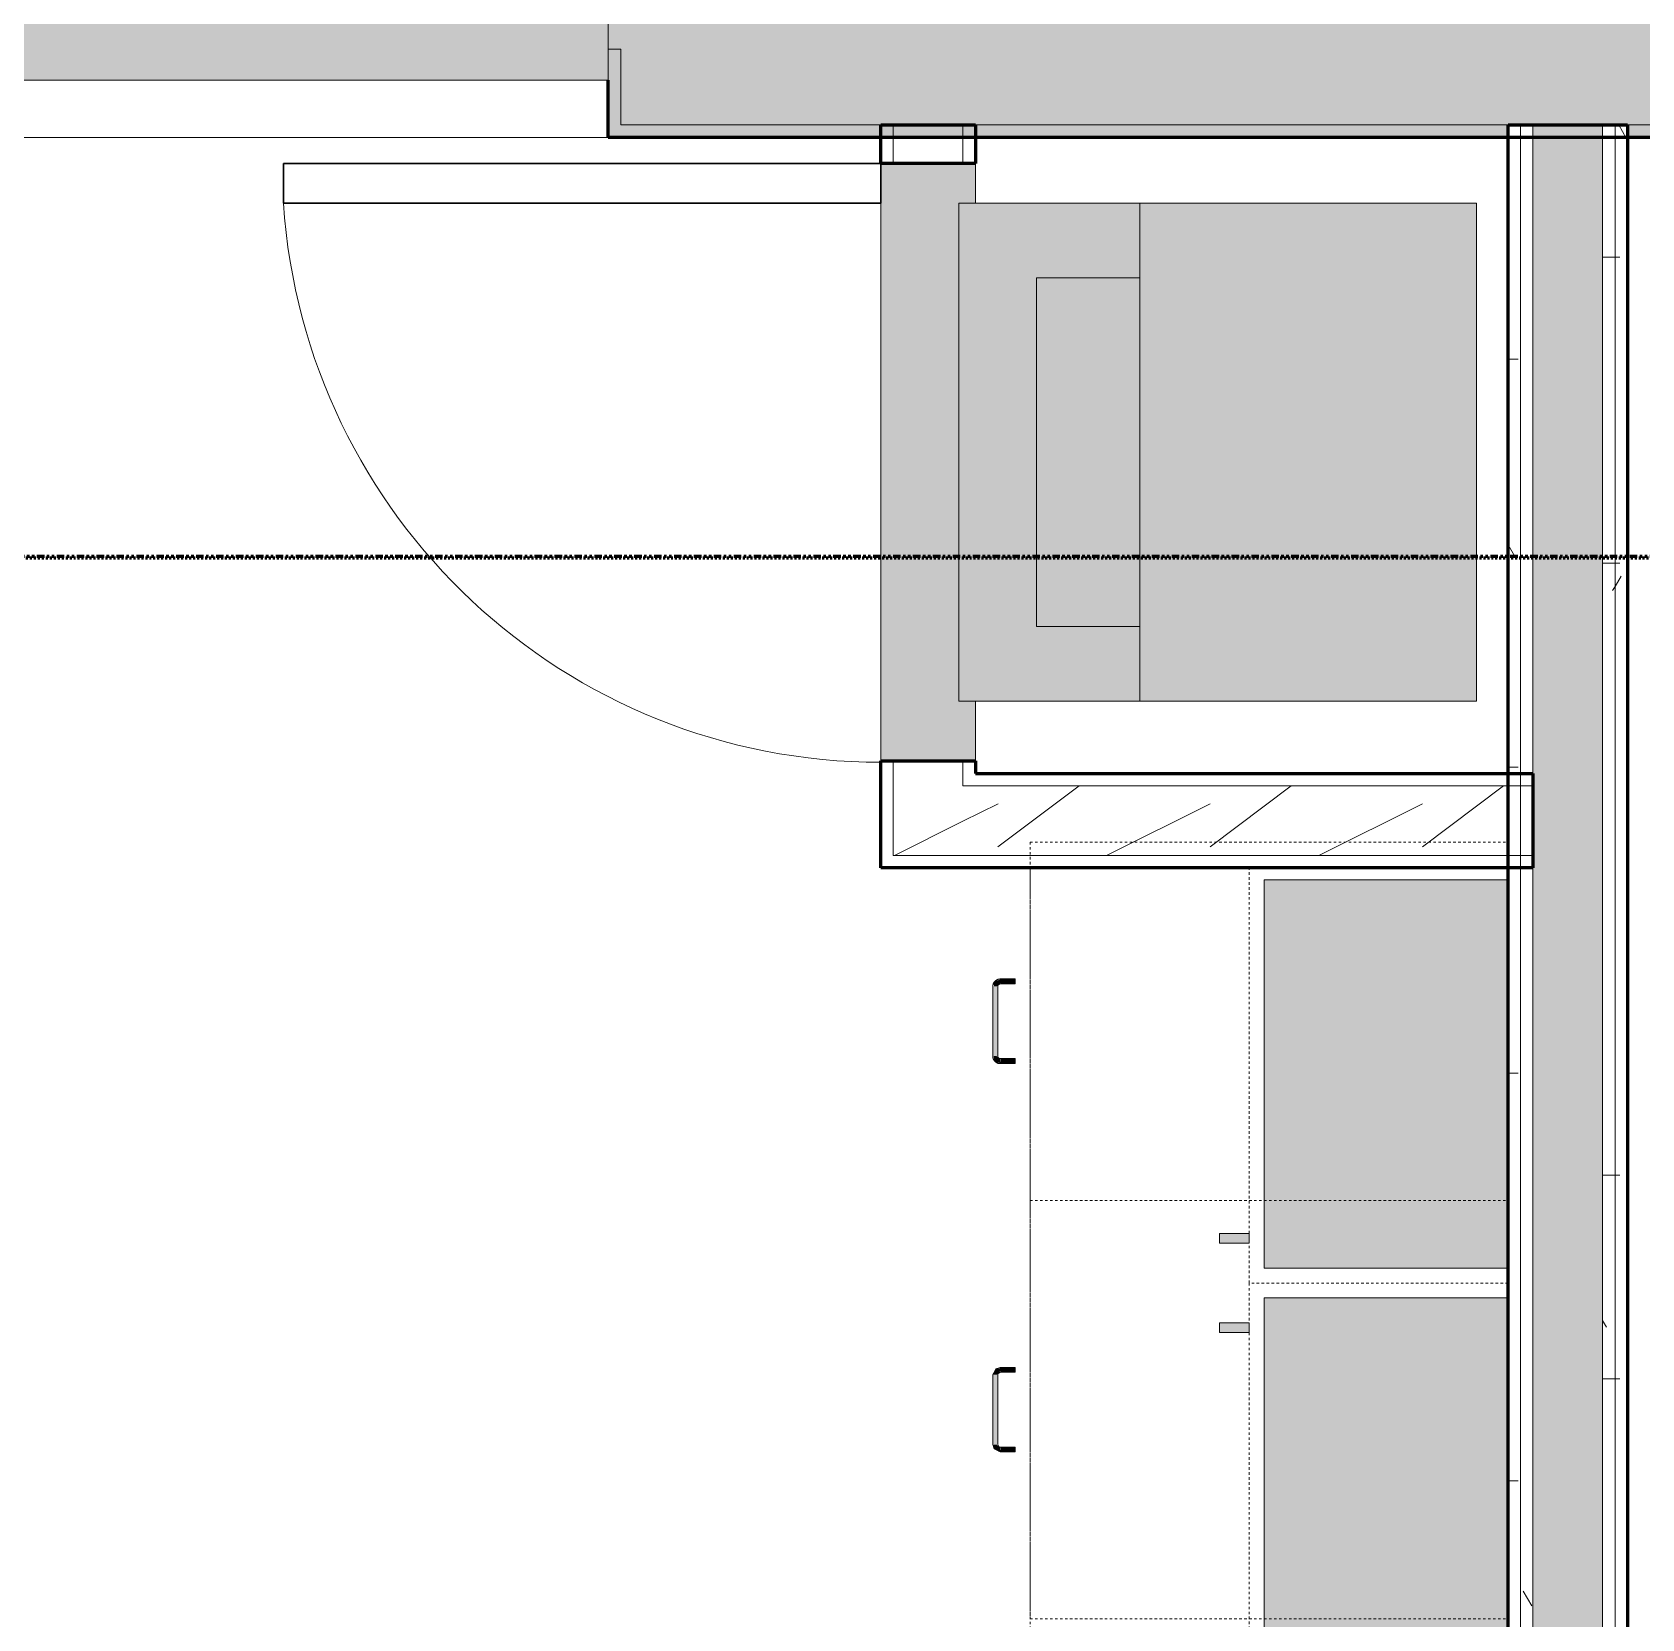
# Model space of a CAD drawing. Header units: inches. Extents: x -4169 to -1846, y 9706 to 12377.
# Drawn here: x -3012.6 to -2931.8, y 12035.3 to 12115 of the extents above; entities that cross this region are included whole.
import ezdxf

# ---------------------------------------------------------------- set-up
doc = ezdxf.new("R2010")
doc.units = ezdxf.units.IN
doc.header["$MEASUREMENT"] = 0
for name, pattern in [('Aligning Line 1_8_', [0.25, 0.125, -0.125]), ('Dash', [0.25, 0.125, -0.125]), ('Dash 1_16_', [0.125, 0.0625, -0.0625]), ('Double Dash 3_8_', [1, 0.375, -0.125, 0.125, -0.125, 0.125, -0.125])]:
    doc.linetypes.add(name, pattern=pattern)
for name, color, linetype, lineweight in [('0-1', 7, 'Continuous', 5), ('0-2', 7, 'Continuous', 18), ('0-3', 250, 'Continuous', 9), ('0-4', 147, 'Aligning Line 1_8_', 9), ('A-DOOR-1', 250, 'Continuous', 9), ('A-DOOR-2', 90, 'Continuous', 30), ('A-GLAZ-1', 7, 'Continuous', 18), ('A-WALL', 113, 'Continuous', 18), ('A-WALL-1', 8, 'Continuous', 5), ('A-WALL-3', 50, 'Continuous', 60), ('A-WALL-4', 7, 'Continuous', 18), ('A-WALL-PATT-1', 250, 'Continuous', 9), ('A-WALL-PATT-2', 253, 'Continuous', 9), ('A-WALL-PATT-4', 111, 'Continuous', 9), ('C-PROP-LINE-1', 50, 'Double Dash 3_8_', 60), ('C-PROP-LINE-2', 91, 'Dash 1_16_', 60), ('I-WALL-3', 2, 'Continuous', 60), ('P-SANR-FIXT-1', 9, 'Continuous', 9), ('P-SANR-FIXT-2', 250, 'Continuous', 9), ('Q-CASE', 31, 'Continuous', 9), ('Q-CASE-1', 9, 'Continuous', 9), ('Q-CASE-3', 250, 'Continuous', 9), ('Q-CASE-4', 250, 'Dash', 9), ('Q-CASE-HDLN-1', 250, 'Dash', 9), ('Q-CASE-HDLN-2', 31, 'Continuous', 9)]:
    doc.layers.add(name, color=color, linetype=linetype, lineweight=lineweight)
pattern_1 = [(216.87, (4.265, 10.662), (31.9871619, 21.32545714), [5.331, -47.981]), (206.565, (10.662, 7.464), (-10.662476, -10.6620098), [11.921, -11.921]), (198.435, (10.662, 2.132), (-21.32449365, -10.6625869), [6.744, -26.974])]
pattern_2 = [(0, (0, 0), (20.48, 5.12), [0.845, -14.515, 0.845, -14.515, -81.92]), (0, (0, 0), (20.48, 5.12), [-30.72, 0.845, -29.875, 0.845, -14.515, -35.84]), (0, (0, 0), (20.48, 5.12), [-76.8, 0.845, -9.395, 0.845, -24.755]), (120, (7.68, 2.56), (-14.67405, 15.1762003), [0.845, -14.515, 0.845, -14.515, -81.92]), (120, (7.68, 2.56), (-14.67405, 15.1762003), [-30.72, 0.845, -29.875, 0.845, -14.515, -35.84]), (120, (7.68, 2.56), (-14.67405, 15.1762003), [-76.8, 0.845, -9.395, 0.845, -24.755]), (240, (10.24, 12.8), (-5.80595, -20.2962003), [0.845, -14.515, 0.845, -14.515, -81.92]), (240, (10.24, 12.8), (-5.80595, -20.2962003), [-30.72, 0.845, -29.875, 0.845, -14.515, -35.84]), (240, (10.24, 12.8), (-5.80595, -20.2962003), [-76.8, 0.845, -9.395, 0.845, -24.755])]
pattern_3 = [(161.57, (0.32, 0.32), (-2.560496185, -0.000537386), [0, -18.214, 2.022, 0]), (18.43, (-0.32, 0.32), (-2.560496185, 0.000537386), [0, -18.214, 2.022, 0]), (108.43, (0.32, 0.32), (1.27922091, -6.400876726), [6.07, -14.166]), (71.57, (-0.32, 0.32), (1.27922091, 6.400876726), [6.07, -14.166])]

# ---------------------------------------------------------------- blocks, each defined once
blk = doc.blocks.new('OD_CW_Countertop - OD_CW_Countertop-2380507-ENLARGED RCP - 2ND FLOOR PLAN')
at = {"layer": 'Q-CASE-HDLN-1'}
for p, q in [((0.738, -24), (0.738, 0)), ((0.738, 0), (130.706, 0))]:
    blk.add_line(p, q, dxfattribs=at)
blk = doc.blocks.new('Single-Flush - 30_ x 80_ - MAGIC PAK DOOR-1420870-ENLARGED RCP - 2ND FLOOR PLAN')
at = {"layer": 'A-DOOR-1'}
blk.add_arc((15, 2.375), 30.067, 93.81407, 180, dxfattribs=at)
at = {"layer": 'A-DOOR-2'}
for p, q in [((13, 2.375), (13, 32.375)), ((15, 32.375), (13, 32.375)), ((15, 2.375), (15, 32.375)), ((15, 2.375), (13, 2.375))]:
    blk.add_line(p, q, dxfattribs=at)
blk = doc.blocks.new('Stacked Washer and Dryer - 26_x25_ - Private-1352637-ENLARGED RCP - 2ND FLOOR PLAN')
at = {"layer": 'P-SANR-FIXT-1'}
blk.add_hatch(color=256, dxfattribs=at).paths.add_polyline_path([(26, -12.5), (26, 12.5), (0, 12.5), (0, -12.5)], flags=0)
at = {"layer": 'P-SANR-FIXT-2'}
for p, q in [((26, 12.5), (0, 12.5)), ((0, -12.5), (0, 12.5)), ((16.90625, 12.5), (16.90625, -12.5)), ((26, 12.5), (26, -12.5)), ((16.90625, 8.75), (22.09375, 8.75)), ((22.09375, 8.75), (22.09375, -8.75)), ((22.09375, -8.75), (16.90625, -8.75)), ((0, -12.5), (26, -12.5))]:
    blk.add_line(p, q, dxfattribs=at)
blk = doc.blocks.new('Drawer_Base_Cabinet_3_drawer_12205 - 21_-2354768-ENLARGED RCP - 2ND FLOOR PLAN')
at = {"layer": 'Q-CASE'}
for points in [[(-1.012, 25.875), (-1.012, 25.625), (2.488, 25.642), (2.488, 25.875), (0.174, 25.875)], [(-1.383, 25.1), (-1.371, 24.75), (-1.142, 24.75), (-1.154, 25.5), (-1.383, 25.5), (-1.383, 25.136)], [(-1.351, 25.5), (-1.152, 25.522), (-1.012, 25.688), (-1.012, 25.838), (-1.163, 25.813), (-1.284, 25.75), (-1.341, 25.613)], [(2.488, 25.75), (2.508, 25.642), (2.687, 25.5), (2.826, 25.5), (2.786, 25.685), (2.753, 25.765), (2.6, 25.828), (2.488, 25.813), (2.488, 25.782)], [(2.617, 25.5), (2.629, 24.75), (2.858, 24.75), (2.846, 25.5), (2.629, 25.5)]]:
    blk.add_hatch(color=256, dxfattribs=at).paths.add_polyline_path(points, flags=0)
at = {"layer": 'Q-CASE-HDLN-1'}
for p, q in [((11.238, 24), (-9.762, 24)), ((-9.762, 24), (-9.762, 0)), ((11.238, 24), (11.238, 0)), ((11.238, 0), (-9.762, 0))]:
    blk.add_line(p, q, dxfattribs=at)
at = {"layer": 'Q-CASE-HDLN-2'}
for p, q in [((-1.236, 25.801), (-1.012, 25.875)), ((-1.236, 25.801), (-1.012, 25.875)), ((-1.012, 25.875), (2.488, 25.875)), ((2.488, 25.875), (2.576, 25.831)), ((2.488, 25.875), (2.576, 25.831)), ((-1.387, 25.5), (-1.343, 25.588)), ((-1.387, 25.5), (-1.343, 25.588)), ((-1.387, 24.75), (-1.387, 25.5)), ((-1.387, 24.75), (-1.387, 25.5)), ((-1.387, 24.75), (-1.387, 25.5)), ((-1.137, 25.5), (-1.137, 24.75)), ((-1.137, 25.5), (-1.137, 24.75)), ((-1.137, 25.5), (-1.137, 24.75)), ((-1.012, 25.625), (-1.049, 25.605)), ((-1.012, 25.625), (-1.049, 25.605)), ((2.488, 25.625), (-1.012, 25.625)), ((2.613, 25.5), (2.593, 25.537)), ((2.613, 25.5), (2.593, 25.537)), ((2.613, 24.75), (2.613, 25.5)), ((2.613, 24.75), (2.613, 25.5)), ((2.613, 24.75), (2.613, 25.5)), ((2.789, 25.724), (2.863, 25.5)), ((2.789, 25.724), (2.863, 25.5)), ((2.863, 25.5), (2.863, 24.75)), ((2.863, 25.5), (2.863, 24.75)), ((2.863, 25.5), (2.863, 24.75)), ((-1.387, 24.75), (-1.137, 24.75)), ((-1.383, 24.75), (-1.387, 24.75)), ((-1.387, 24.75), (-1.383, 24.75)), ((-1.383, 24.75), (-1.387, 24.75)), ((-1.387, 24.75), (-1.383, 24.75)), ((-1.383, 24.75), (-1.387, 24.75)), ((-1.137, 24.75), (-1.142, 24.75)), ((-1.142, 24.75), (-1.137, 24.75)), ((-1.137, 24.75), (-1.142, 24.75)), ((-1.142, 24.75), (-1.137, 24.75)), ((-1.137, 24.75), (-1.142, 24.75)), ((2.617, 24.75), (2.613, 24.75)), ((2.613, 24.75), (2.863, 24.75)), ((2.617, 24.75), (2.613, 24.75)), ((2.613, 24.75), (2.617, 24.75)), ((2.617, 24.75), (2.613, 24.75)), ((2.613, 24.75), (2.617, 24.75)), ((2.863, 24.75), (2.858, 24.75)), ((2.863, 24.75), (2.858, 24.75)), ((2.858, 24.75), (2.863, 24.75)), ((2.863, 24.75), (2.858, 24.75)), ((2.858, 24.75), (2.863, 24.75))]:
    blk.add_line(p, q, dxfattribs=at)
at = {"layer": 'Q-CASE-HDLN-2', "flags": 128}
for points in [[(-1.387, 25.5), (-1.236, 25.801), (-1.012, 25.875)], [(2.488, 25.875), (2.789, 25.724), (2.863, 25.5)], [(-1.012, 25.625), (-1.117, 25.568), (-1.137, 25.5)], [(2.613, 25.5), (2.555, 25.605), (2.488, 25.625)]]:
    blk.add_lwpolyline(points, dxfattribs=at)
blk = doc.blocks.new('Drawer_Base_Cabinet_3_drawer_12205 - 18_-2359198-ENLARGED RCP - 2ND FLOOR PLAN')
at = {"layer": 'Q-CASE'}
for points in [[(-1.012, 25.875), (-1.012, 25.625), (2.488, 25.642), (2.488, 25.875), (0.99, 25.875)], [(-1.383, 25.1), (-1.371, 24.75), (-1.142, 24.75), (-1.154, 25.5), (-1.383, 25.5), (-1.383, 25.136)], [(-1.351, 25.5), (-1.152, 25.522), (-1.012, 25.688), (-1.012, 25.838), (-1.163, 25.813), (-1.284, 25.75), (-1.341, 25.613)], [(2.488, 25.75), (2.508, 25.642), (2.675, 25.5), (2.826, 25.5), (2.785, 25.688), (2.716, 25.78), (2.6, 25.828), (2.488, 25.813), (2.488, 25.782)], [(2.617, 25.1), (2.629, 24.75), (2.858, 24.75), (2.846, 25.5), (2.617, 25.5)]]:
    blk.add_hatch(color=256, dxfattribs=at).paths.add_polyline_path(points, flags=0)
at = {"layer": 'Q-CASE-HDLN-1'}
for p, q in [((9.738, 24), (-8.262, 24)), ((-8.262, 24), (-8.262, 0)), ((9.738, 24), (9.738, 0)), ((9.738, 0), (-8.262, 0))]:
    blk.add_line(p, q, dxfattribs=at)
at = {"layer": 'Q-CASE-HDLN-2'}
for p, q in [((-1.012, 25.875), (2.488, 25.875)), ((-1.387, 24.75), (-1.387, 25.5)), ((-1.387, 24.75), (-1.387, 25.5)), ((-1.387, 24.75), (-1.387, 25.5)), ((-1.137, 25.5), (-1.137, 24.75)), ((-1.137, 25.5), (-1.137, 24.75)), ((-1.137, 25.5), (-1.137, 24.75)), ((2.488, 25.625), (-1.012, 25.625)), ((2.613, 24.75), (2.613, 25.5)), ((2.613, 24.75), (2.613, 25.5)), ((2.613, 24.75), (2.613, 25.5)), ((2.863, 25.5), (2.863, 24.75)), ((2.863, 25.5), (2.863, 24.75)), ((2.863, 25.5), (2.863, 24.75)), ((-1.387, 24.75), (-1.137, 24.75)), ((-1.383, 24.75), (-1.387, 24.75)), ((-1.387, 24.75), (-1.383, 24.75)), ((-1.383, 24.75), (-1.387, 24.75)), ((-1.387, 24.75), (-1.383, 24.75)), ((-1.383, 24.75), (-1.387, 24.75)), ((-1.137, 24.75), (-1.142, 24.75)), ((-1.142, 24.75), (-1.137, 24.75)), ((-1.137, 24.75), (-1.142, 24.75)), ((-1.142, 24.75), (-1.137, 24.75)), ((-1.137, 24.75), (-1.142, 24.75)), ((2.617, 24.75), (2.613, 24.75)), ((2.613, 24.75), (2.863, 24.75)), ((2.617, 24.75), (2.613, 24.75)), ((2.613, 24.75), (2.617, 24.75)), ((2.617, 24.75), (2.613, 24.75)), ((2.613, 24.75), (2.617, 24.75)), ((2.863, 24.75), (2.858, 24.75)), ((2.863, 24.75), (2.858, 24.75)), ((2.858, 24.75), (2.863, 24.75)), ((2.863, 24.75), (2.858, 24.75)), ((2.858, 24.75), (2.863, 24.75))]:
    blk.add_line(p, q, dxfattribs=at)
at = {"layer": 'Q-CASE-HDLN-2', "flags": 128}
for points in [[(-1.387, 25.5), (-1.387, 25.515), (-1.386, 25.53), (-1.385, 25.545), (-1.383, 25.56), (-1.38, 25.575), (-1.377, 25.589), (-1.373, 25.604), (-1.368, 25.618), (-1.363, 25.632), (-1.358, 25.646), (-1.352, 25.66), (-1.345, 25.673), (-1.338, 25.686), (-1.33, 25.699), (-1.322, 25.712), (-1.313, 25.724), (-1.304, 25.736), (-1.294, 25.747), (-1.284, 25.758), (-1.274, 25.769), (-1.263, 25.779), (-1.251, 25.789), (-1.239, 25.798), (-1.227, 25.807), (-1.215, 25.816), (-1.202, 25.823), (-1.189, 25.831), (-1.176, 25.838), (-1.162, 25.844), (-1.148, 25.85), (-1.134, 25.855), (-1.12, 25.859), (-1.105, 25.863), (-1.091, 25.867), (-1.076, 25.87), (-1.061, 25.872), (-1.046, 25.873), (-1.031, 25.875), (-1.016, 25.875), (-1.012, 25.875)], [(-1.263, 25.779), (-1.251, 25.789), (-1.239, 25.798), (-1.227, 25.807), (-1.215, 25.816), (-1.202, 25.823), (-1.189, 25.831), (-1.176, 25.838), (-1.162, 25.844), (-1.148, 25.85), (-1.134, 25.855), (-1.12, 25.859), (-1.105, 25.863), (-1.091, 25.867), (-1.076, 25.87), (-1.061, 25.872), (-1.046, 25.873), (-1.031, 25.875), (-1.016, 25.875), (-1.012, 25.875)], [(-1.263, 25.779), (-1.251, 25.789), (-1.239, 25.798), (-1.227, 25.807), (-1.215, 25.816), (-1.202, 25.823), (-1.189, 25.831), (-1.176, 25.838), (-1.162, 25.844), (-1.148, 25.85), (-1.134, 25.855), (-1.12, 25.859), (-1.105, 25.863), (-1.091, 25.867), (-1.076, 25.87), (-1.061, 25.872), (-1.046, 25.873), (-1.031, 25.875), (-1.016, 25.875), (-1.012, 25.875)], [(2.488, 25.875), (2.503, 25.875), (2.518, 25.874), (2.533, 25.872), (2.547, 25.87), (2.562, 25.868), (2.577, 25.864), (2.591, 25.86), (2.606, 25.856), (2.62, 25.851), (2.634, 25.845), (2.647, 25.839), (2.661, 25.833), (2.674, 25.825), (2.687, 25.818), (2.699, 25.81), (2.712, 25.801), (2.724, 25.792), (2.735, 25.782), (2.746, 25.772), (2.757, 25.761), (2.767, 25.75), (2.777, 25.739), (2.786, 25.727), (2.795, 25.715), (2.803, 25.703), (2.811, 25.69), (2.818, 25.677), (2.825, 25.663), (2.832, 25.65), (2.837, 25.636), (2.842, 25.622), (2.847, 25.608), (2.851, 25.593), (2.854, 25.578), (2.857, 25.564), (2.86, 25.549), (2.861, 25.534), (2.862, 25.519), (2.863, 25.504), (2.863, 25.5)], [(2.488, 25.875), (2.503, 25.875), (2.518, 25.874), (2.533, 25.872), (2.547, 25.87), (2.562, 25.868), (2.577, 25.864), (2.591, 25.86), (2.606, 25.856), (2.62, 25.851), (2.634, 25.845), (2.647, 25.839), (2.661, 25.833), (2.674, 25.825), (2.687, 25.818), (2.699, 25.81), (2.712, 25.801), (2.724, 25.792), (2.735, 25.782), (2.746, 25.772)], [(2.488, 25.875), (2.503, 25.875), (2.518, 25.874), (2.533, 25.872), (2.547, 25.87), (2.562, 25.868), (2.577, 25.864), (2.591, 25.86), (2.606, 25.856), (2.62, 25.851), (2.634, 25.845), (2.647, 25.839), (2.661, 25.833), (2.674, 25.825), (2.687, 25.818), (2.699, 25.81), (2.712, 25.801), (2.724, 25.792), (2.735, 25.782), (2.746, 25.772)], [(-1.387, 25.5), (-1.387, 25.515), (-1.386, 25.53), (-1.385, 25.545), (-1.383, 25.56), (-1.38, 25.575), (-1.377, 25.589), (-1.373, 25.604), (-1.368, 25.618), (-1.363, 25.632), (-1.358, 25.646), (-1.352, 25.66), (-1.345, 25.673), (-1.338, 25.686), (-1.33, 25.699), (-1.322, 25.712), (-1.313, 25.724), (-1.304, 25.736), (-1.294, 25.747), (-1.284, 25.758)], [(-1.387, 25.5), (-1.387, 25.515), (-1.386, 25.53), (-1.385, 25.545), (-1.383, 25.56), (-1.38, 25.575), (-1.377, 25.589), (-1.373, 25.604), (-1.368, 25.618), (-1.363, 25.632), (-1.358, 25.646), (-1.352, 25.66), (-1.345, 25.673), (-1.338, 25.686), (-1.33, 25.699), (-1.322, 25.712), (-1.313, 25.724), (-1.304, 25.736), (-1.294, 25.747), (-1.284, 25.758)], [(-1.012, 25.625), (-1.017, 25.625), (-1.022, 25.625), (-1.027, 25.624), (-1.032, 25.623), (-1.037, 25.623), (-1.042, 25.621), (-1.047, 25.62), (-1.052, 25.619), (-1.056, 25.617), (-1.061, 25.615), (-1.066, 25.613), (-1.07, 25.611), (-1.074, 25.608), (-1.079, 25.606), (-1.083, 25.603), (-1.087, 25.6), (-1.091, 25.597), (-1.095, 25.594), (-1.098, 25.591), (-1.102, 25.587), (-1.105, 25.583), (-1.109, 25.58), (-1.112, 25.576), (-1.115, 25.572), (-1.117, 25.568), (-1.12, 25.563), (-1.123, 25.559), (-1.125, 25.554), (-1.127, 25.55), (-1.129, 25.545), (-1.131, 25.541), (-1.132, 25.536), (-1.133, 25.531), (-1.135, 25.526), (-1.135, 25.521), (-1.136, 25.516), (-1.137, 25.511), (-1.137, 25.506), (-1.137, 25.501), (-1.137, 25.5)], [(-1.137, 25.511), (-1.137, 25.506), (-1.137, 25.501), (-1.137, 25.5)], [(-1.137, 25.511), (-1.137, 25.506), (-1.137, 25.501), (-1.137, 25.5)], [(-1.012, 25.625), (-1.017, 25.625), (-1.022, 25.625)], [(-1.012, 25.625), (-1.017, 25.625), (-1.022, 25.625)], [(2.613, 25.5), (2.613, 25.505), (2.612, 25.51), (2.612, 25.515), (2.611, 25.52), (2.61, 25.525), (2.609, 25.53), (2.608, 25.535), (2.606, 25.539), (2.605, 25.544), (2.603, 25.549), (2.601, 25.553), (2.599, 25.558), (2.596, 25.562), (2.594, 25.566), (2.591, 25.571), (2.588, 25.575), (2.585, 25.579), (2.582, 25.582), (2.578, 25.586), (2.575, 25.59), (2.571, 25.593), (2.567, 25.596), (2.563, 25.599), (2.559, 25.602), (2.555, 25.605), (2.551, 25.608), (2.547, 25.61), (2.542, 25.613), (2.538, 25.615), (2.533, 25.617), (2.528, 25.618), (2.524, 25.62), (2.519, 25.621), (2.514, 25.622), (2.509, 25.623), (2.504, 25.624), (2.499, 25.624), (2.494, 25.625), (2.489, 25.625), (2.488, 25.625)], [(2.499, 25.624), (2.494, 25.625), (2.489, 25.625)], [(2.499, 25.624), (2.494, 25.625), (2.489, 25.625)], [(2.613, 25.5), (2.613, 25.505), (2.612, 25.51)], [(2.613, 25.5), (2.613, 25.505), (2.612, 25.51)], [(2.767, 25.75), (2.777, 25.739), (2.786, 25.727), (2.795, 25.715), (2.803, 25.703), (2.811, 25.69), (2.818, 25.677), (2.825, 25.663), (2.832, 25.65), (2.837, 25.636), (2.842, 25.622), (2.847, 25.608), (2.851, 25.593), (2.854, 25.578), (2.857, 25.564), (2.86, 25.549), (2.861, 25.534), (2.862, 25.519), (2.863, 25.504), (2.863, 25.5)], [(2.767, 25.75), (2.777, 25.739), (2.786, 25.727), (2.795, 25.715), (2.803, 25.703), (2.811, 25.69), (2.818, 25.677), (2.825, 25.663), (2.832, 25.65), (2.837, 25.636), (2.842, 25.622), (2.847, 25.608), (2.851, 25.593), (2.854, 25.578), (2.857, 25.564), (2.86, 25.549), (2.861, 25.534), (2.862, 25.519), (2.863, 25.504), (2.863, 25.5)]]:
    blk.add_lwpolyline(points, dxfattribs=at)
blk = doc.blocks.new('300 Series Wall Hung Cabinet_301 - 21_-2351527-ENLARGED RCP - 2ND FLOOR PLAN')
at = {"layer": 'Q-CASE-1'}
for points in [[(9.75, -0.188), (-9.75, -0.188), (-9.75, -12.438), (9.75, -12.438), (9.75, -8.405)], [(-8.012, -13.188), (-8.5, -13.188), (-8.5, -14.687), (-8.012, -14.687)]]:
    blk.add_hatch(color=256, dxfattribs=at).paths.add_polyline_path(points, flags=0)
at = {"layer": 'Q-CASE-3'}
for p, q in [((-9.75, -12.438), (-9.75, -0.188)), ((9.75, -0.188), (9.75, -12.438)), ((9.75, -12.438), (-9.75, -12.438)), ((-8.012, -13.188), (-8.5, -13.188)), ((-8.5, -13.188), (-8.5, -14.687)), ((-8.012, -14.687), (-8.012, -13.188)), ((-8.5, -14.687), (-8.012, -14.687))]:
    blk.add_line(p, q, dxfattribs=at)
at = {"layer": 'Q-CASE-4'}
for p, q in [((-10.5, -0.188), (-10.5, -13.188)), ((10.5, -13.188), (10.5, -0.188)), ((-10.5, -13.188), (10.5, -13.188))]:
    blk.add_line(p, q, dxfattribs=at)
blk = doc.blocks.new('300 Series Wall Hung Cabinet_301 - 21_-V41-ENLARGED RCP - 2ND FLOOR PLAN')
at = {"layer": 'Q-CASE-1'}
for points in [[(-8.012, 14.687), (-8.5, 14.687), (-8.5, 13.188), (-8.012, 13.188)], [(9.75, 1.776), (9.75, 12.438), (-9.75, 12.438), (-9.75, 0.187), (9.75, 0.187)]]:
    blk.add_hatch(color=256, dxfattribs=at).paths.add_polyline_path(points, flags=0)
at = {"layer": 'Q-CASE-3'}
for p, q in [((-8.012, 14.687), (-8.5, 14.687)), ((-8.5, 14.687), (-8.5, 13.188)), ((-8.012, 13.188), (-8.012, 14.687)), ((-8.5, 13.188), (-8.012, 13.188)), ((-9.75, 0.187), (-9.75, 12.438)), ((-9.75, 12.438), (9.75, 12.438)), ((9.75, 12.438), (9.75, 0.187))]:
    blk.add_line(p, q, dxfattribs=at)
at = {"layer": 'Q-CASE-4'}
for p, q in [((-10.5, 0.187), (-10.5, 13.188)), ((-10.5, 13.188), (10.34, 13.188))]:
    blk.add_line(p, q, dxfattribs=at)
blk = doc.blocks.new('CTR - 1st Phase - Unit Layouts_rvt-1-ENLARGED RCP - 2ND FLOOR PLAN')
at = {"layer": 'A-WALL-1'}
blk.add_hatch(color=256, dxfattribs=at).paths.add_polyline_path([(-2965.275, 12078.406), (-2965.275, 12081.406), (-2966.113, 12081.406), (-2966.113, 12106.406), (-2965.275, 12106.406), (-2965.275, 12108.406), (-2970.025, 12108.406), (-2970.025, 12078.406), (-2965.9, 12078.406)], flags=0)
at = {"layer": 'A-WALL-PATT-1'}
h = blk.add_hatch(dxfattribs=at)
h.set_pattern_fill('FP_1', color=256, style=0, pattern_type=2)
h.set_pattern_definition(pattern_2)
h.paths.add_polyline_path([(-2957.694, 12073.031), (-2938.524, 12073.031), (-2938.524, 12073.656), (-2969.4, 12073.656), (-2969.4, 12073.031), (-2965.275, 12073.031)], flags=0)
at = {"layer": 'A-WALL-PATT-2'}
h = blk.add_hatch(dxfattribs=at)
h.set_pattern_fill('FP_2', color=256, style=0, pattern_type=2)
h.set_pattern_definition(pattern_1)
h.paths.add_polyline_path([(-2965.9, 12073.656), (-2965.9, 12078.406), (-2969.4, 12078.406), (-2969.4, 12073.656)], flags=0)
h.paths.add_polyline_path([(-2965.9, 12108.406), (-2965.9, 12109.714), (-2969.4, 12109.714), (-2969.4, 12108.406), (-2966.113, 12108.406)], flags=0)
h = blk.add_hatch(dxfattribs=at)
h.set_pattern_fill('FP_2', color=256, style=0, pattern_type=2)
h.set_pattern_definition(pattern_1)
h.paths.add_polyline_path([(-2965.9, 12073.656), (-2938.524, 12073.656), (-2938.524, 12077.156), (-2965.9, 12077.156)], flags=0)
at = {"layer": 'A-WALL-3'}
for p, q in [((-2970.025, 12108.406), (-2970.025, 12110.344)), ((-2970.025, 12110.344), (-2965.275, 12110.344)), ((-2965.275, 12110.344), (-2965.275, 12108.406)), ((-2965.275, 12108.406), (-2970.025, 12108.406)), ((-2970.025, 12073.031), (-2970.025, 12078.406)), ((-2970.025, 12078.406), (-2965.275, 12078.406)), ((-2965.275, 12078.406), (-2965.275, 12077.781)), ((-2965.275, 12077.781), (-2937.274, 12077.781)), ((-2937.274, 12077.781), (-2937.274, 12073.031)), ((-2969.4, 12073.031), (-2970.025, 12073.031)), ((-2965.275, 12073.031), (-2969.4, 12073.031)), ((-2937.274, 12073.031), (-2965.275, 12073.031))]:
    blk.add_line(p, q, dxfattribs=at)
at = {"layer": 'A-WALL-4'}
for p, q in [((-2969.4, 12110.344), (-2969.4, 12108.406)), ((-2965.9, 12110.344), (-2965.9, 12108.406)), ((-2970.025, 12108.406), (-2970.025, 12078.406)), ((-2965.275, 12106.406), (-2965.275, 12108.406)), ((-2965.275, 12078.406), (-2965.275, 12081.406)), ((-2969.4, 12078.406), (-2969.4, 12073.656)), ((-2965.9, 12078.406), (-2965.9, 12077.156)), ((-2965.9, 12077.156), (-2965.275, 12077.156)), ((-2965.275, 12077.156), (-2937.274, 12077.156)), ((-2969.4, 12073.656), (-2965.9, 12073.656)), ((-2965.9, 12073.656), (-2965.275, 12073.656)), ((-2965.275, 12073.656), (-2937.274, 12073.656))]:
    blk.add_line(p, q, dxfattribs=at)
at = {"layer": '0-2'}
for name, p, rotation in [('Single-Flush - 30_ x 80_ - MAGIC PAK DOOR-1420870-ENLARGED RCP - 2ND FLOOR PLAN', (-2967.65, 12093.406), 89.99999999995013), ('Stacked Washer and Dryer - 26_x25_ - Private-1352637-ENLARGED RCP - 2ND FLOOR PLAN', (-2940.113, 12093.906), 180), ('Drawer_Base_Cabinet_3_drawer_12205 - 18_-2359198-ENLARGED RCP - 2ND FLOOR PLAN', (-2938.524, 12064.595), 90.00000000004277), ('OD_CW_Countertop - OD_CW_Countertop-2380507-ENLARGED RCP - 2ND FLOOR PLAN', (-2962.524, 11942.325), 89.99999999995376), ('300 Series Wall Hung Cabinet_301 - 21_-V41-ENLARGED RCP - 2ND FLOOR PLAN', (-2938.336, 12062.691), 89.99999999999767), ('Drawer_Base_Cabinet_3_drawer_12205 - 21_-2354768-ENLARGED RCP - 2ND FLOOR PLAN', (-2938.524, 12045.095), 90.00000000004277), ('300 Series Wall Hung Cabinet_301 - 21_-2351527-ENLARGED RCP - 2ND FLOOR PLAN', (-2938.336, 12041.691), 269.9999999999977)]:
    blk.add_blockref(name, p, dxfattribs=dict(at, rotation=rotation))
blk = doc.blocks.new('_THE_ WINDOW _ DOOR - Window - 2nd Floor - Fixed-2480469-ENLARGED RCP - 2ND FLOOR PLAN')
at = {"layer": 'A-GLAZ-1'}
blk.add_hatch(color=256, dxfattribs=at).paths.add_polyline_path([(12.591, -1.563), (19.012, -1.563), (19.012, 4.437), (-19.013, 4.437), (-19.013, -1.563), (-4.292, -1.563)], flags=0)
for p, q in [((-19.013, 4.437), (-19.013, -1.563)), ((-19.013, 4.437), (19.012, 4.437)), ((19.012, 4.437), (19.012, -1.563)), ((-19.013, -1.563), (19.012, -1.563))]:
    blk.add_line(p, q, dxfattribs=at)
blk = doc.blocks.new('Family - ___-1878392-ENLARGED RCP - 2ND FLOOR PLAN')
at = {"layer": 'C-PROP-LINE-1'}
blk.add_line((-3833.41, 12088.69), (-1910.949, 12088.69), dxfattribs=at)
blk = doc.blocks.new('CTR - 1st Phase - Shell_rvt-1-ENLARGED RCP - 2ND FLOOR PLAN')
at = {"layer": 'A-WALL-PATT-2'}
h = blk.add_hatch(dxfattribs=at)
h.set_pattern_fill('FP_1', color=256, style=0, pattern_type=2)
h.set_pattern_definition(pattern_2)
h.paths.add_polyline_path([(-3679.997, 12109.714), (-3674.536, 12109.714), (-3674.536, 12114.152), (-3675.161, 12114.152), (-3675.161, 12110.339), (-3789.486, 12110.339), (-3789.486, 12114.152), (-3790.111, 12114.152), (-3790.111, 12109.714), (-3700.546, 12109.714)], flags=0)
h.paths.add_polyline_path([(-3852.474, 12109.714), (-3828.136, 12109.714), (-3828.136, 12114.152), (-3828.761, 12114.152), (-3828.761, 12110.339), (-3852.474, 12110.339)], flags=0)
h.paths.add_polyline_path([(-3170.199, 12109.714), (-3170.199, 12114.152), (-3170.824, 12114.152), (-3170.824, 12110.339), (-3213.486, 12110.339), (-3213.486, 12114.152), (-3214.111, 12114.152), (-3214.111, 12109.714), (-3179.775, 12109.714), (-3179.775, 12109.747), (-3176.275, 12109.747), (-3176.275, 12109.714), (-3170.824, 12109.714)], flags=0)
h.paths.add_polyline_path([(-3075.875, 12109.714), (-3060.136, 12109.714), (-3060.136, 12114.152), (-3060.761, 12114.152), (-3060.761, 12110.339), (-3103.299, 12110.339), (-3103.299, 12114.152), (-3103.924, 12114.152), (-3103.924, 12109.714), (-3097.973, 12109.714), (-3097.973, 12109.751), (-3094.473, 12109.751), (-3094.473, 12109.714), (-3080.096, 12109.714)], flags=0)
h.paths.add_polyline_path([(-3252.136, 12109.714), (-3252.136, 12114.152), (-3252.511, 12114.152), (-3252.511, 12109.714)], flags=0)
h.paths.add_polyline_path([(-3142.324, 12109.714), (-3140.124, 12109.714), (-3140.124, 12110.339), (-3141.699, 12110.339), (-3141.699, 12114.152), (-3142.324, 12114.152), (-3142.324, 12110.339)], flags=0)
h.paths.add_polyline_path([(-3290.536, 12109.714), (-3290.536, 12114.152), (-3291.161, 12114.152), (-3291.161, 12110.339), (-3335.724, 12110.339), (-3335.724, 12109.714), (-3291.133, 12109.714)], flags=0)
h.paths.add_polyline_path([(-3131.799, 12109.714), (-3131.799, 12114.152), (-3132.424, 12114.152), (-3132.424, 12110.339), (-3134.124, 12110.339), (-3134.124, 12109.714), (-3132.424, 12109.714)], flags=0)
h.paths.add_polyline_path([(-3362.886, 12109.714), (-3341.724, 12109.714), (-3341.724, 12110.339), (-3367.086, 12110.339), (-3367.107, 12114.152), (-3367.711, 12114.152), (-3367.711, 12109.714), (-3367.086, 12109.714)], flags=0)
h.paths.add_polyline_path([(-3406.361, 12109.714), (-3405.736, 12109.714), (-3405.736, 12114.152), (-3406.361, 12114.152), (-3406.361, 12110.339), (-3481.161, 12110.339), (-3481.161, 12109.714), (-3407.204, 12109.714)], flags=0)
h.paths.add_polyline_path([(-3559.711, 12109.714), (-3523.499, 12109.714), (-3523.499, 12110.339), (-3559.086, 12110.339), (-3559.086, 12114.152), (-3559.711, 12114.152), (-3559.711, 12110.339)], flags=0)
h.paths.add_polyline_path([(-3484.661, 12109.714), (-3484.661, 12110.339), (-3488.361, 12110.339), (-3488.361, 12109.714)], flags=0)
h.paths.add_polyline_path([(-3515.361, 12109.714), (-3515.361, 12110.339), (-3519.374, 12110.339), (-3519.374, 12109.714)], flags=0)
h.paths.add_polyline_path([(-3597.736, 12109.714), (-3597.736, 12114.152), (-3598.361, 12114.152), (-3598.361, 12110.339), (-3635.886, 12110.339), (-3635.886, 12114.152), (-3636.511, 12114.152), (-3636.511, 12109.714), (-3598.361, 12109.714)], flags=0)
h.paths.add_polyline_path([(-2966.113, 12109.714), (-2938.524, 12109.714), (-2938.524, 12110.339), (-2983.086, 12110.339), (-2983.086, 12114.152), (-2983.711, 12114.138), (-2983.711, 12109.714), (-2970.025, 12109.714)], flags=0)
h.paths.add_polyline_path([(-2791.961, 12109.714), (-2791.336, 12109.714), (-2791.336, 12114.152), (-2791.961, 12114.152), (-2791.961, 12110.339), (-2801.124, 12110.339), (-2801.124, 12109.714), (-2793.085, 12109.714)], flags=0)
h.paths.add_polyline_path([(-2822.631, 12109.714), (-2805.874, 12109.714), (-2805.874, 12110.339), (-2826.053, 12110.339), (-2826.053, 12109.714)], flags=0)
h.paths.add_polyline_path([(-2932.524, 12109.714), (-2906.536, 12109.714), (-2906.536, 12114.152), (-2907.161, 12114.152), (-2907.161, 12110.339), (-2932.524, 12110.339), (-2932.524, 12109.927)], flags=0)
h.paths.add_polyline_path([(-2829.553, 12109.714), (-2829.553, 12110.339), (-2835.561, 12110.339), (-2835.561, 12109.714)], flags=0)
h.paths.add_polyline_path([(-2868.511, 12109.714), (-2867.699, 12109.714), (-2867.699, 12109.814), (-2864.199, 12109.814), (-2864.199, 12109.714), (-2862.561, 12109.714), (-2862.561, 12110.339), (-2867.886, 12110.339), (-2867.886, 12114.152), (-2868.511, 12114.152), (-2868.511, 12109.814)], flags=0)
h.paths.add_polyline_path([(-2297.074, 12109.714), (-2297.074, 12110.339), (-2329.911, 12110.339), (-2329.911, 12114.152), (-2330.536, 12114.152), (-2330.536, 12109.714), (-2316.141, 12109.714)], flags=0)
h.paths.add_polyline_path([(-2444.874, 12109.714), (-2394.124, 12109.714), (-2394.124, 12110.339), (-2445.486, 12110.339), (-2445.486, 12114.152), (-2446.111, 12114.152), (-2446.111, 12109.714), (-2445.486, 12109.714)], flags=0)
h.paths.add_polyline_path([(-2292.324, 12109.714), (-2292.136, 12109.714), (-2292.136, 12114.152), (-2292.761, 12114.152), (-2292.761, 12111.339), (-2292.324, 12111.339), (-2292.324, 12109.717)], flags=0)
h.paths.add_polyline_path([(-2491.624, 12109.714), (-2484.136, 12109.714), (-2484.136, 12114.152), (-2484.761, 12114.152), (-2484.761, 12110.339), (-2515.724, 12110.339), (-2515.724, 12109.714), (-2509.624, 12109.714)], flags=0)
h.paths.add_polyline_path([(-2389.374, 12109.714), (-2368.561, 12109.714), (-2368.561, 12114.152), (-2369.186, 12114.152), (-2369.186, 12110.339), (-2389.374, 12110.339), (-2389.374, 12109.883)], flags=0)
h.paths.add_polyline_path([(-3022.111, 12109.714), (-3021.736, 12109.714), (-3021.736, 12114.152), (-3022.111, 12114.152), (-3022.111, 12110.414)], flags=0)
h.paths.add_polyline_path([(-2753.311, 12109.714), (-2752.936, 12109.714), (-2752.936, 12114.152), (-2753.311, 12114.152), (-2753.311, 12110.414)], flags=0)
h.paths.add_polyline_path([(-2714.911, 12109.714), (-2644.924, 12109.714), (-2644.924, 12110.339), (-2714.286, 12110.339), (-2714.286, 12114.152), (-2714.911, 12114.152), (-2714.911, 12110.339)], flags=0)
h.paths.add_polyline_path([(-2076.799, 12109.714), (-2076.174, 12109.714), (-2076.174, 12110.339), (-2099.886, 12110.339), (-2099.886, 12114.152), (-2100.511, 12114.152), (-2100.511, 12109.714), (-2079.779, 12109.714)], flags=0)
h.paths.add_polyline_path([(-2204.871, 12109.714), (-2138.536, 12109.714), (-2138.536, 12114.152), (-2139.161, 12114.152), (-2139.161, 12110.339), (-2215.086, 12110.339), (-2215.086, 12114.152), (-2215.711, 12114.152), (-2215.711, 12109.714), (-2214.843, 12109.714)], flags=0)
h.paths.add_polyline_path([(-2253.736, 12109.714), (-2253.736, 12114.152), (-2254.111, 12114.152), (-2254.111, 12109.714)], flags=0)
h.paths.add_polyline_path([(-2868.511, 12118.339), (-2868.135, 12118.339), (-2868.135, 12118.589), (-2868.511, 12118.589)], flags=0)
h = blk.add_hatch(dxfattribs=at)
h.set_pattern_fill('FP_4', color=256, style=0, pattern_type=2)
h.set_pattern_definition(pattern_3)
h.paths.add_polyline_path([(-3857.974, 12110.339), (-3828.761, 12110.339), (-3828.761, 12114.152), (-3828.136, 12114.152), (-3828.136, 12115.839), (-3857.974, 12115.839)], flags=0)
h.paths.add_polyline_path([(-3768.078, 12110.339), (-3675.161, 12110.339), (-3675.161, 12114.152), (-3674.536, 12114.152), (-3674.536, 12115.839), (-3790.111, 12115.839), (-3790.111, 12114.152), (-3789.486, 12114.152), (-3789.486, 12110.339), (-3784.961, 12110.339)], flags=0)
h.paths.add_polyline_path([(-3635.886, 12110.339), (-3598.361, 12110.339), (-3598.361, 12114.152), (-3597.736, 12114.152), (-3597.736, 12115.839), (-3636.511, 12115.839), (-3636.511, 12114.152), (-3635.886, 12114.152), (-3635.886, 12112.589)], flags=0)
h.paths.add_polyline_path([(-3557.04, 12110.339), (-3515.361, 12110.339), (-3515.361, 12115.839), (-3559.711, 12115.839), (-3559.711, 12114.152), (-3559.086, 12114.152), (-3559.086, 12110.339)], flags=0)
h.paths.add_polyline_path([(-3340.474, 12110.339), (-3291.161, 12110.339), (-3291.133, 12114.152), (-3290.536, 12114.152), (-3290.536, 12115.839), (-3367.711, 12115.839), (-3367.711, 12114.152), (-3367.086, 12114.152), (-3367.086, 12110.339), (-3362.886, 12110.339)], flags=0)
h.paths.add_polyline_path([(-3409.314, 12110.339), (-3406.361, 12110.339), (-3406.361, 12114.152), (-3405.736, 12114.152), (-3405.736, 12115.839), (-3488.361, 12115.839), (-3488.361, 12110.339), (-3413.535, 12110.339)], flags=0)
h.paths.add_polyline_path([(-3141.699, 12110.339), (-3132.424, 12110.339), (-3132.424, 12114.152), (-3131.799, 12114.152), (-3131.799, 12115.839), (-3142.324, 12115.839), (-3142.324, 12114.152), (-3141.699, 12114.152)], flags=0)
h.paths.add_polyline_path([(-3088.538, 12110.339), (-3060.761, 12110.339), (-3060.761, 12114.152), (-3060.136, 12114.152), (-3060.136, 12115.839), (-3103.924, 12115.839), (-3103.924, 12114.152), (-3103.299, 12114.152), (-3103.299, 12110.339), (-3092.758, 12110.339)], flags=0)
h.paths.add_polyline_path([(-2983.086, 12110.339), (-2907.161, 12110.339), (-2907.161, 12114.152), (-2906.536, 12114.152), (-2906.536, 12115.839), (-2983.711, 12115.839), (-2983.711, 12114.152), (-2983.086, 12114.152)], flags=0)
h.paths.add_polyline_path([(-2867.886, 12110.339), (-2862.561, 12110.339), (-2862.561, 12115.839), (-2868.511, 12115.839), (-2868.511, 12114.152), (-2867.886, 12114.152), (-2867.886, 12110.414)], flags=0)
h.paths.add_polyline_path([(-2835.561, 12110.339), (-2791.961, 12110.339), (-2791.961, 12114.152), (-2791.336, 12114.152), (-2791.336, 12115.839), (-2835.561, 12115.839), (-2835.561, 12111.963)], flags=0)
h.paths.add_polyline_path([(-3170.824, 12110.339), (-3170.824, 12114.152), (-3170.199, 12114.152), (-3170.199, 12115.839), (-3214.111, 12115.839), (-3214.111, 12114.152), (-3213.486, 12114.152), (-3213.486, 12110.339), (-3177.173, 12110.339)], flags=0)
h.paths.add_polyline_path([(-2375.232, 12110.339), (-2369.186, 12110.339), (-2369.186, 12114.152), (-2368.561, 12114.152), (-2368.561, 12115.839), (-2446.111, 12115.839), (-2446.111, 12114.152), (-2445.486, 12114.152), (-2445.486, 12110.339), (-2393.499, 12110.339), (-2393.499, 12111.339), (-2389.999, 12111.339), (-2389.999, 12110.339), (-2383.673, 12110.339)], flags=0)
h.paths.add_polyline_path([(-2296.449, 12110.339), (-2296.449, 12111.339), (-2292.949, 12111.339), (-2292.949, 12110.339), (-2292.761, 12110.339), (-2292.761, 12114.152), (-2292.136, 12114.152), (-2292.136, 12115.839), (-2330.536, 12115.839), (-2330.536, 12114.152), (-2329.911, 12114.152), (-2329.911, 12110.339), (-2316.141, 12110.339)], flags=0)
h.paths.add_polyline_path([(-2714.286, 12110.339), (-2639.424, 12110.339), (-2639.424, 12115.839), (-2714.911, 12115.839), (-2714.911, 12114.152), (-2714.286, 12114.152)], flags=0)
h.paths.add_polyline_path([(-2484.971, 12110.339), (-2484.761, 12110.347), (-2484.761, 12114.152), (-2484.136, 12114.152), (-2484.136, 12115.839), (-2521.224, 12115.839), (-2521.224, 12110.339), (-2485.214, 12110.339)], flags=0)
h.paths.add_polyline_path([(-2150.871, 12110.339), (-2139.161, 12110.339), (-2139.161, 12114.152), (-2138.536, 12114.152), (-2138.536, 12115.839), (-2215.711, 12115.839), (-2215.711, 12114.152), (-2215.086, 12114.152), (-2215.086, 12110.339), (-2164.194, 12110.339)], flags=0)
h.paths.add_polyline_path([(-2070.674, 12110.339), (-2070.674, 12115.839), (-2100.511, 12115.839), (-2100.511, 12114.152), (-2099.886, 12114.152), (-2099.886, 12110.339), (-2071.338, 12110.339)], flags=0)
h.paths.add_polyline_path([(-3252.136, 12114.152), (-3252.136, 12115.839), (-3252.511, 12115.839), (-3252.511, 12114.152)], flags=0)
h.paths.add_polyline_path([(-3021.736, 12114.152), (-3021.736, 12115.839), (-3022.111, 12115.839), (-3022.111, 12114.152)], flags=0)
h.paths.add_polyline_path([(-2753.311, 12114.152), (-2752.936, 12114.152), (-2752.936, 12115.839), (-2753.311, 12115.839), (-2753.311, 12114.185)], flags=0)
h.paths.add_polyline_path([(-2253.736, 12114.152), (-2253.736, 12115.839), (-2254.111, 12115.839), (-2254.111, 12114.152)], flags=0)
at = {"layer": 'A-WALL-3'}
for p, q in [((-2983.711, 12109.714), (-2983.711, 12112.589)), ((-2906.536, 12109.714), (-2983.711, 12109.714))]:
    blk.add_line(p, q, dxfattribs=at)
at = {"layer": 'A-WALL-4'}
for p, q in [((-2983.711, 12114.152), (-2983.086, 12114.152)), ((-2983.086, 12110.339), (-2983.086, 12114.152)), ((-2907.161, 12110.339), (-2983.086, 12110.339)), ((-3021.736, 12109.714), (-2983.711, 12109.714))]:
    blk.add_line(p, q, dxfattribs=at)
at = {"layer": '0-3'}
blk.add_blockref('_THE_ WINDOW _ DOOR - Window - 2nd Floor - Fixed-2480469-ENLARGED RCP - 2ND FLOOR PLAN', (-3002.724, 12114.152), dxfattribs=at)
at = {"layer": '0-4'}
blk.add_blockref('Family - ___-1878392-ENLARGED RCP - 2ND FLOOR PLAN', (0, 0), dxfattribs=at)
blk = doc.blocks.new('Family - ___-1870574-ENLARGED RCP - 2ND FLOOR PLAN')
at = {"layer": 'C-PROP-LINE-2'}
blk.add_line((-2099.262, 12088.589), (-3832.162, 12088.589), dxfattribs=at)

msp = doc.modelspace()

# ---------------------------------------------------------------- hatches: boundary and pattern name
at = {"layer": 'A-WALL-PATT-4'}
h = msp.add_hatch(dxfattribs=at)
h.set_pattern_fill('FP_1', color=256, style=0, pattern_type=2)
h.set_pattern_definition(pattern_2)
h.paths.add_polyline_path([(-2937.899, 11725.989), (-2937.899, 11914.625), (-2938.524, 11914.625), (-2938.524, 11725.989)], flags=0)
h.paths.add_polyline_path([(-2937.899, 11918.125), (-2937.899, 11959.563), (-2938.524, 11959.563), (-2938.524, 11918.125)], flags=0)
h.paths.add_polyline_path([(-2938.524, 11989.563), (-2937.899, 11989.563), (-2937.899, 12110.339), (-2938.524, 12110.339), (-2938.524, 11998.561)], flags=0)
h = msp.add_hatch(dxfattribs=at)
h.set_pattern_fill('FP_1', color=256, style=0, pattern_type=2)
h.set_pattern_definition(pattern_2)
h.paths.add_polyline_path([(-2937.899, 11725.364), (-2937.274, 11725.367), (-2937.274, 11914.625), (-2937.899, 11914.625), (-2937.899, 11725.989)], flags=0)
h.paths.add_polyline_path([(-2937.274, 11918.125), (-2937.274, 12110.339), (-2937.899, 12110.339), (-2937.899, 11918.125), (-2937.586, 11918.125)], flags=0)
h = msp.add_hatch(dxfattribs=at)
h.set_pattern_fill('FP_4', color=256, style=0, pattern_type=2)
h.set_pattern_definition(pattern_3)
h.paths.add_polyline_path([(-2933.774, 11724.739), (-2933.774, 12110.339), (-2937.274, 12110.339), (-2937.274, 11724.739)], flags=0)
h = msp.add_hatch(dxfattribs=at)
h.set_pattern_fill('FP_1', color=256, style=0, pattern_type=2)
h.set_pattern_definition(pattern_2)
h.paths.add_polyline_path([(-2933.149, 11725.364), (-2933.149, 12110.339), (-2933.774, 12110.339), (-2933.774, 11725.364)], flags=0)
h = msp.add_hatch(dxfattribs=at)
h.set_pattern_fill('FP_1', color=256, style=0, pattern_type=2)
h.set_pattern_definition(pattern_2)
h.paths.add_polyline_path([(-2932.524, 11725.989), (-2932.524, 12110.339), (-2933.149, 12110.339), (-2933.149, 11725.989)], flags=0)

# ---------------------------------------------------------------- linework, layer by layer
at = {"layer": 'A-WALL'}
for p, q in [((-2937.899, 12110.339), (-2937.899, 11989.563)), ((-2937.274, 12110.339), (-2937.274, 11724.739)), ((-2933.774, 12110.339), (-2933.774, 11724.739)), ((-2933.149, 12110.339), (-2933.149, 11725.364))]:
    msp.add_line(p, q, dxfattribs=at)
at = {"layer": 'I-WALL-3'}
for p, q in [((-2938.524, 11989.563), (-2938.524, 12110.339)), ((-2938.524, 12110.339), (-2932.524, 12110.339)), ((-2932.524, 12110.339), (-2932.524, 11793.437))]:
    msp.add_line(p, q, dxfattribs=at)

# ---------------------------------------------------------------- block references
at = {"layer": '0-1'}
for name in ['CTR - 1st Phase - Shell_rvt-1-ENLARGED RCP - 2ND FLOOR PLAN', 'CTR - 1st Phase - Unit Layouts_rvt-1-ENLARGED RCP - 2ND FLOOR PLAN']:
    msp.add_blockref(name, (0, 0), dxfattribs=at)
at = {"layer": 'C-PROP-LINE-2'}
msp.add_blockref('Family - ___-1870574-ENLARGED RCP - 2ND FLOOR PLAN', (0, 0), dxfattribs=at)

doc.saveas('drawing.dxf')
